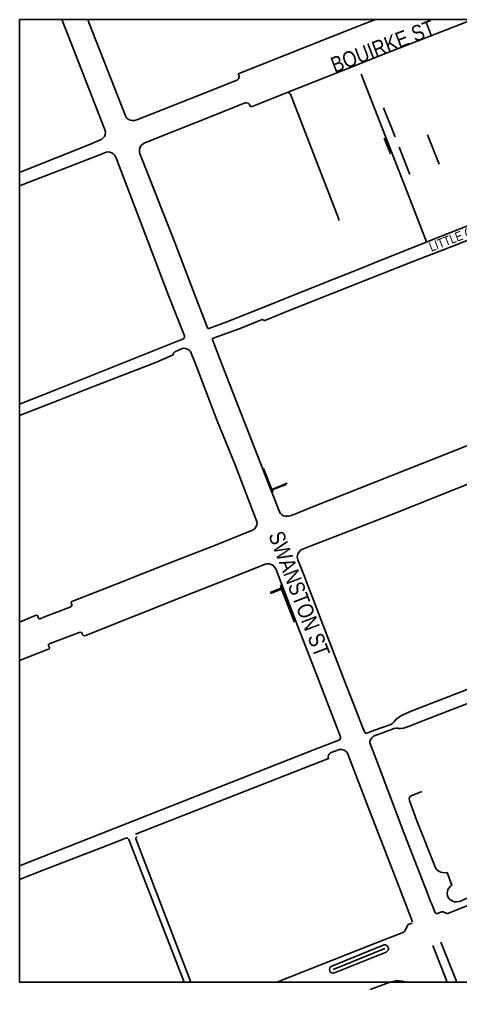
# Model space of a CAD drawing. Header units: millimetres. Extents: x -729344 to 300382, y -40316 to 483387.
# Drawn here: x -729344 to -491085, y -40316 to 483387 of the extents above; entities that cross this region are included whole.
import ezdxf
from ezdxf.enums import TextEntityAlignment as Align

# ---------------------------------------------------------------- set-up
doc = ezdxf.new("R2010")
doc.units = ezdxf.units.MM
doc.layers.add('04-KEYPLAN', color=7, linetype='Continuous')
doc.styles.add('IMS', font='ARIALN.TTF')

# ---------------------------------------------------------------- blocks, each defined once
blk = doc.blocks.new('A$C005F7801')
at = {"color": 254}
for p, q in [((168706, 8654, -10669), (196501, 19943, -10669)), ((168706, 8654, -10669), (196501, 19943, -10669)), ((169459, 6801, -10669), (197253, 18090, -10669)), ((169459, 6801, -10669), (197253, 18090, -10669)), ((170211, 4948, -10669), (198006, 16237, -10669)), ((170211, 4948, -10669), (198006, 16237, -10669))]:
    blk.add_line(p, q, dxfattribs=at)
blk.add_lwpolyline([(0, 519662), (611245, 519662), (611245, 0), (0, 0)], close=True)
at = {"elevation": -2278}
for points in [[(236204, 0), (227636, 21643)], [(231030, 0), (223183, 19849)]]:
    blk.add_lwpolyline(points, dxfattribs=at)
for points in [[(22953, 519662, 1181), (27540, 507719, 1040), (46020, 460559, 560)], [(36923, 519662, 1385), (37580, 517959, 1360), (57260, 467599, 760)], [(244896, 519662, 5661), (197780, 501199, 4160), (174580, 492079, 3600), (151420, 482919, 2880), (127580, 473439, 2240), (125740, 472679, 2240)], [(192280, 519662, 4359), (181130, 515279, 4100)], [(181130, 515279, 4100), (118130, 490279, 2350)], [(117140, 486639, 2200), (117614, 486861, 2217), (118022, 487188, 2231), (118342, 487603, 2240), (118555, 488081, 2245), (118649, 488596, 2245), (118620, 489119, 2240)], [(118130, 490279, 2350), (118630, 489129, 2400)], [(184580, 490079, 3850), (197780, 456379, 5200), (209580, 426129, 6900), (219780, 399579, 7950)], [(63340, 465399, 840), (98580, 479279, 1640), (117060, 486639, 2200), (117140, 486639, 2200)], [(146380, 479279, 2600), (149180, 472329, 2950)], [(121420, 474399, 2080), (109940, 469799, 1760), (68700, 453439, 760), (68140, 453159, 760)], [(124060, 473959, 2240), (123479, 474369, 2264), (122803, 474589, 2244), (122095, 474600, 2181), (121420, 474399, 2080)], [(124540, 473079, 2240), (124060, 473959, 2240)], [(125740, 472679, 2240), (125340, 472559, 2240)], [(149180, 472329, 2950), (172580, 411879, 5250)], [(202940, 456239, 5560), (196540, 471999, 4800)], [(63340, 465399, 880), (62202, 465067, 864), (61018, 465029, 850), (59862, 465289, 841), (58807, 465829, 836), (57921, 466616, 835), (57260, 467599, 840)], [(46020, 460559, 600), (46344, 459566, 616), (46435, 458526, 616), (46285, 457492, 602), (45904, 456520, 573), (45312, 455660, 532), (44540, 454959, 480)], [(0, 437087, -96), (4100, 438719, -40), (38460, 452319, 520)], [(44540, 454959, 480), (38460, 452319, 440)], [(65100, 447119, 840), (64825, 448350, 878), (64894, 449609, 906), (65301, 450802, 920), (66017, 451841, 920), (66987, 452647, 907), (68140, 453159, 880)], [(200380, 447079, 5920), (196900, 455599, 5680)], [(210820, 435959, 6480), (205060, 450679, 5880)], [(0, 429790, -315), (42060, 446039, 320)], [(42060, 446039, 400), (46820, 448079, 480)], [(46820, 448079, 480), (47878, 448155, 535), (48926, 447991, 576), (49912, 447596, 599), (50785, 446990, 604), (51499, 446205, 591), (52020, 445279, 560)], [(80500, 370679, 160), (66340, 408039, 280), (52020, 445279, 560)], [(83860, 399159, 600), (66220, 444039, 800), (65260, 446719, 800), (65100, 447119, 840)], [(112020, 356439, 880), (132060, 364359, 2400), (142260, 368519, 3120), (157020, 374359, 4120), (170220, 379679, 5120), (184700, 385399, 5840), (193980, 389159, 6360), (227460, 402479, 8680), (263500, 416759, 10160), (293460, 428719, 11520), (299100, 430999, 11640)], [(299060, 423079, 11720), (271820, 412319, 10600), (237260, 398559, 9000), (212140, 388839, 7600), (144820, 362119, 3160), (132580, 357199, 2080), (132260, 357119, 2080)], [(172580, 411879, 5250), (172591, 411739, 5258), (172567, 411600, 5260), (172509, 411472, 5254), (172421, 411363, 5241), (172309, 411280, 5223), (172180, 411229, 5200)], [(95420, 368959, 520), (83860, 399159, 640)], [(80500, 370679, 320), (89140, 348839, 280)], [(95420, 368959, 560), (101580, 353199, 560)], [(102340, 352759, 560), (112020, 356439, 1080)], [(131180, 357719, 2080), (119260, 352799, 1080)], [(131820, 357279, 2080), (131700, 357519, 2080)], [(119260, 352799, 1280), (109180, 349159, 720)], [(88300, 346999, 240), (84500, 345599, 120)], [(89140, 348839, 280), (89159, 348303, 255), (89013, 347785, 240), (88718, 347337, 234), (88300, 346999, 240)], [(110660, 330319, 320), (104380, 346279, 480), (104220, 346759, 480)], [(109180, 349159, 520), (104820, 347559, 480)], [(19740, 319639, -2160), (84500, 345559, -76360)], [(83900, 340239, -200), (86340, 341239, -200)], [(86340, 341239, 200), (88500, 342119, 200)], [(88500, 342119, 200), (89630, 342065, 193), (90712, 341730, 198), (91675, 341135, 214), (92460, 340319, 240)], [(21820, 314319, -2120), (34500, 319279, -1760), (74020, 334719, -240), (83100, 338559, -160)], [(83100, 338559, -160), (83111, 339048, -155), (83258, 339515, -160), (83527, 339923, -175), (83900, 340239, -200)], [(92460, 340319, 240), (95140, 333759, 120), (106820, 303039, 80), (116100, 280199, -40), (128380, 248039, -240)], [(110660, 330319, 280), (140380, 253879, 40)], [(19740, 319639, -1800), (0, 311907, -2017)], [(21820, 314359, -1800), (0, 305805, -2040)], [(156940, 235399, 160), (160340, 236559, 160), (167340, 239279, 800), (175220, 242319, 1280), (203820, 253559, 3280), (250220, 271959, 6480), (289620, 287439, 9280), (306020, 293879, 10400), (322020, 300239, 11480), (337340, 306239, 12520), (343300, 308679, 13000), (344700, 309199, 13000)], [(242580, 289799, 6320), (158860, 256799, 520)], [(158860, 256799, 520), (146940, 251959, -240)], [(143580, 251479, -280), (142572, 251742, -364), (141663, 252255, -399), (140915, 252984, -384), (140380, 253879, -320)], [(146940, 251959, -240), (146124, 251705, -234), (145285, 251539, -238), (144434, 251463, -254), (143580, 251479, -280)], [(128380, 248039, -240), (128223, 246792, -238), (127736, 245633, -280), (126955, 244651, -363), (125940, 243919, -480)], [(125940, 243919, -480), (106740, 236279, -1160)], [(28300, 205439, -3360), (52180, 214879, -3120), (80300, 225879, -2520), (106740, 236279, -1440)], [(150340, 227879, -240), (150120, 228679, -195), (150060, 229506, -159), (150161, 230330, -134), (150420, 231119, -120)], [(150420, 231119, -120), (150818, 231821, -45), (151296, 232475, 0), (151846, 233070, 15), (152460, 233599, 0)], [(152460, 233599, 0), (156940, 235399, 200)], [(132660, 225639, -760), (117940, 219639, -1240), (88620, 208079, -2360), (35260, 186999, -3480)], [(132660, 225639, -440), (133793, 225828, -423), (134938, 225745, -409), (136032, 225394, -400), (137012, 224794, -395), (137823, 223981, -395), (138420, 222999, -400)], [(186540, 134679, -1800), (185420, 137319, -1880), (182980, 143719, -1720), (175260, 163599, -1400), (162980, 195359, -720), (153540, 219759, -320), (150340, 227879, -240)], [(138420, 222999, -400), (150420, 191919, -1000), (160860, 165159, -1360), (173380, 132439, -2000)], [(28300, 203799, -3400), (27980, 204639, -3400)], [(201420, 136559, -1600), (202220, 136879, -1480), (203420, 136999, -1480), (204260, 136999, -1400), (204460, 136959, -1400), (205940, 136879, -1280), (207380, 137119, -1040), (210660, 138159, -920), (215580, 140119, -680), (237780, 148759, 920), (245780, 151879, 1600), (256620, 155519, 2480), (274820, 162639, 3520), (289020, 168119, 4520), (303420, 173759, 5280), (304380, 174159, 5360), (319020, 180079, 6040), (336700, 186439, 7320), (367020, 198439, 7960), (380860, 203799, 8240), (384660, 205319, 8360)], [(28020, 202759, -3360), (26860, 202239, -3360), (13620, 197159, -3640), (11300, 196119, -3600)], [(0, 194363, -3881), (8220, 197639, -3760)], [(9300, 198039, -3720), (8220, 197639, -3680)], [(10380, 196519, -3720), (9980, 197599, -3720)], [(10380, 196519, -3720), (10464, 196351, -3725), (10591, 196212, -3725), (10751, 196114, -3720), (10932, 196064, -3710), (11120, 196066, -3696), (11300, 196119, -3680)], [(32860, 188839, -3520), (16020, 182519, -3560)], [(34100, 187479, -3520), (33900, 188119, -3520)], [(16020, 179799, -3600), (15220, 179519, -3600), (0, 173636, -3754)], [(16020, 182519, -3600), (15900, 182434, -3588), (15804, 182323, -3574), (15737, 182192, -3559), (15703, 182049, -3545), (15704, 181902, -3532), (15740, 181759, -3520)], [(15740, 181759, -3520), (16180, 180479, -3600)], [(16180, 180479, -3600), (16209, 180300, -3570), (16190, 180118, -3560), (16125, 179946, -3570), (16020, 179799, -3600)], [(297140, 179239, 5200), (277900, 171919, 4000), (211620, 146199, -680), (207020, 144279, -1040)], [(207020, 144279, -1040), (205500, 143399, -1040), (204460, 142719, -1120), (203260, 141719, -1280), (202300, 140559, -1400), (201540, 139679, -1520), (200500, 139119, -1600)], [(191220, 132759, -1840), (201420, 136559, -1520)], [(191820, 136039, -1960), (200500, 139119, -1600)], [(173380, 132439, -2000), (173405, 131871, -1947), (173246, 131324, -1922), (172919, 130856, -1926), (172460, 130519, -1960)], [(191820, 136039, -1720), (187620, 134439, -1800)], [(189162, 129205, -1888), (189212, 129614, -1873), (189639, 130804, -1843), (190320, 131870, -1832), (191220, 132759, -1840)], [(172460, 130519, -1960), (158540, 125119, -2320)], [(194300, 116017, -2222), (189162, 129205, -2060)], [(0, 62744, -5212), (158540, 125119, -2680)], [(62780, 79839, -4960), (166900, 120759, -2400)], [(168380, 123959, -2040), (167765, 123603, -2058), (167272, 123093, -2086), (166936, 122469, -2121), (166783, 121776, -2160), (166826, 121068, -2201), (167060, 120399, -2240)], [(168380, 123959, -2160), (172820, 125639, -2000)], [(172820, 125639, -2000), (174101, 125623, -1995), (175326, 125246, -2000), (176394, 124539, -2015), (177220, 123559, -2040)], [(177220, 123559, -2040), (178620, 119719, -2040), (188380, 94519, -2280), (197740, 70399, -2400), (207300, 45759, -2520), (212300, 32559, -2600)], [(194300, 116017, -2222), (207855, 80165, -2551), (218969, 51589, -2753), (222240, 43170, -2737), (222682, 42033, -2735), (224282, 37914, -2728), (224493, 37364, -2702), (224667, 37223, -2677), (224855, 37129, -2645), (225051, 37066, -2614), (225225, 37047, -2601), (225415, 37056, -2608), (225744, 37105, -2620), (228006, 38018, -2645), (228261, 38067, -2645), (228385, 38024, -2645), (228551, 37967, -2645), (228753, 37887, -2645), (230803, 37079, -2633), (230956, 37025, -2633), (231198, 37037, -2633), (231323, 37072, -2652), (243348, 41816, -2380)], [(57460, 77759, -4800), (44100, 72559, -4960), (13740, 60799, -5280), (0, 55400, -5405)], [(89055, 0, -5363), (59020, 76959, -4800)], [(62900, 77399, -4880), (62894, 77623, -4890), (62947, 77840, -4890), (63056, 78035, -4880), (63213, 78194, -4861), (63405, 78304, -4833), (63620, 78359, -4800)], [(92545, 0, -5383), (62900, 77399, -4880)], [(212020, 31799, -2640), (209980, 31079, -2640)], [(207540, 27039, -2640), (192220, 20959, -3240)], [(209980, 31079, -2640), (208180, 27599, -2640)], [(192220, 20959, -3280), (139090, 0, -4561)], [(199650, -282, -3106), (201731, 412, -3042), (203322, 640, -3030), (204992, 630, -2929), (206873, 468, -2828), (208326, 62, -2076), (208472, 0, -2076)], [(189380, -4041, -3320), (199650, -282, -3106)]]:
    blk.add_polyline3d(points)
at = {"color": 254}
for points in [[(226700, 441559, 5920), (220460, 457319, 5720)], [(144060, 268599, -240), (136540, 265639, -240), (136900, 264719, -200), (136460, 264559, -200), (131500, 277119, 80), (131860, 277279, 80), (136300, 265959, -80), (144620, 269239, -80)], [(135340, 210359, -520), (141420, 212719, -520), (140940, 213999, -520), (141340, 214159, -520), (148860, 194799, -840), (148380, 194599, -840), (141580, 212119, -600), (135540, 209799, -560)], [(217397, 102914, -1488), (211589, 100563, -1848), (211051, 100121, -1848), (210733, 99593, -2037), (210512, 98982, -2037), (210495, 98736, -2025), (210573, 98113, -2025), (214636, 87126, -2189), (224796, 61389, -2271), (225430, 60523, -2252), (226613, 59770, -2157), (227604, 59340, -2069), (228532, 59081, -2037), (229406, 58977, -1924), (230990, 59148, -1930), (233542, 52413, -2082), (232559, 51573, -2315), (231441, 49969, -2315), (231110, 48998, -2328), (231046, 47894, -2391), (231253, 46761, -2467), (231618, 45651, -2467), (232527, 44551, -2467), (234017, 43612, -2448), (234861, 43361, -2334), (235967, 43250, -2239), (237626, 43563, -2227), (241779, 45290, -2202)]]:
    blk.add_polyline3d(points, dxfattribs=at)
for centre, radius, start, end in [((143907, 477102, 2600), 3295, 41.35583, 74.6331), ((125167, 473169, 2240), 634, 188.19137, 285.76107), ((131320, 357307, 2080), 435, 29.15519, 108.76884), ((132075, 357296, 2080), 256, 183.85464, 316.17939), ((102140, 353290, 560), 567, 189.22084, 290.64178), ((104778, 346965, 480), 596, 86.03523, 200.22437), ((28763, 204790, -3400), 798, 125.5189, 190.87752), ((27342, 203499, -3400), 1003, 312.46055, 17.40241), ((9385, 197425, -3720), 620, 16.27949, 97.90916), ((32957, 187869, -3520), 975, 14.88002, 95.73004), ((34974, 187952, -3520), 994, 208.37626, 286.66355), ((187257, 135358, -1800), 987, 223.40126, 291.54249), ((57896, 76689, -4800), 1156, 13.52629, 112.17318), ((207202, 28070, -2640), 1085, 288.11009, 334.26019)]:
    blk.add_arc(centre, radius, start, end)
for centre, start, end in [((197253, 18090, -10669), 292.105, 112.105), ((197253, 18090, -10669), 292.10501, 112.10501), ((169459, 6801, -10669), 112.105, 292.105), ((169459, 6801, -10669), 112.10501, 292.10501)]:
    blk.add_arc(centre, 2000, start, end, dxfattribs=at)
at = {"color": 5, "style": 'IMS'}
for s, height, rotation, p in [('BOUIRKE ST', 8500, 21, (197780, 501199, 4160)), ('LITTLE COLLINS ST', 5000, 21, (247552, 403879, 9511)), ('SWANSTON ST', 8500, 291, (147140, 207985, 3620))]:
    blk.add_text(s, height=height, rotation=rotation, dxfattribs=at).set_placement(p, align=Align.CENTER)

msp = doc.modelspace()

# ---------------------------------------------------------------- block references
at = {"layer": '04-KEYPLAN'}
msp.add_blockref('A$C005F7801', (-729344.2, -36275.3), dxfattribs=at)

doc.saveas('drawing.dxf')
